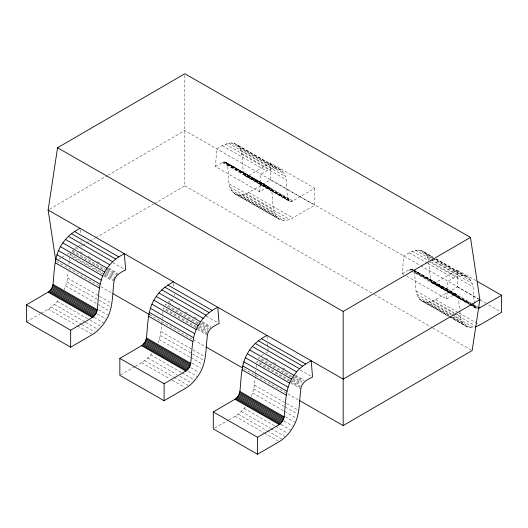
<?xml version="1.0" encoding="UTF-8"?>
<svg xmlns="http://www.w3.org/2000/svg" width="528" height="528" viewBox="0 0 528 528"><rect width="100%" height="100%" fill="white"/><g stroke="black" fill="none" stroke-linecap="round" stroke-linejoin="round"><path stroke-width="0.4" stroke-dasharray="2.64 1.98" d="M184.826 75.385L184.82 185.902L154.183 203.722M314.714 188.232L314.714 205.207L292.941 217.873C288.763 220.288 283.298 221.734 278.87 219.12C270.257 212.381 274.032 199.32 271.399 190.113C270.138 183.698 262.159 190.509 259.743 191.921L215.477 166.564L216.764 148.843C222.394 145.391 229.706 140.573 236.359 144.382L280.625 169.745C289.238 176.477 285.457 189.539 288.097 198.752C288.07 201.267 291.073 202.376 292.941 200.897L314.714 188.232L270.455 162.868L248.675 175.54C246.814 177.012 243.811 175.903 243.83 173.389C241.197 164.175 244.972 151.12 236.359 144.382M259.743 191.921L261.023 174.207C266.66 170.755 273.973 165.931 280.625 169.745M403.795 274.468L402.362 273.649L403.649 255.928L412.309 251.183L418.242 250.028L420.895 250.424L423.245 251.467L433.244 257.195M406.646 276.104L446.629 299.013L447.909 281.292C453.545 277.84 460.852 273.022 467.511 276.83C476.124 283.562 472.342 296.624 474.982 305.837L475.814 307.883L476.896 308.557L470.098 304.61M64.231 290.05L66.924 281.932L68.191 271.577M68.917 264.35L69.234 261.142M69.313 260.337L69.637 257.129M157.938 342.916L160.367 335.478L162.195 319.499M162.281 318.701L162.439 317.09M162.756 313.883L163.159 309.863M251.381 396.455L253.81 389.017L255.242 377.058M255.321 376.253L255.638 373.045M255.724 372.24L255.882 370.636M256.199 367.422L256.522 364.214M70.547 253.315L69.874 255.341L103.429 274.567M41.151 313.236C47.672 309.718 54.259 305.745 58.568 299.541M135.293 366.366C141.603 363.007 147.847 359.047 152.011 353.087M228.736 419.912C235.046 416.546 241.289 412.592 245.454 406.626M49.546 209.2L107.204 175.659M107.917 175.25L184.793 130.528L420.064 265.34M74.56 248.536L77.286 246.952M77.966 246.556L80.692 244.972M215.477 166.564L223.073 162.215L225.218 162.03L270.072 187.651M58.687 259.274L60.826 258.027M61.538 257.618L64.39 255.955M67.241 254.298L69.379 253.057M72.23 251.394L73.656 250.569M76.507 248.912L77.933 248.081M80.784 246.424L82.21 245.593M82.922 245.177L85.767 243.52M86.48 243.104L89.331 241.448M90.044 241.032L95.033 238.135M95.746 237.719L153.47 204.138M26.4 321.816L40.451 313.639M225.806 162.287L227.132 164.749C229.772 173.963 225.997 187.018 234.604 193.756C239.032 196.37 244.504 194.924 248.675 192.509L270.455 179.843L270.455 162.868M168.003 302.082L170.049 300.894M170.729 300.498L174.134 298.511M120.542 374.946L134.594 366.775M261.446 355.621L263.492 354.433M266.218 352.849L268.257 351.661M402.362 273.649L409.959 269.306L412.104 269.115L456.958 294.736L458.284 297.198L459.723 309.969M475.9 280.592L457.34 269.96L435.56 282.625C433.699 284.097 430.696 282.995 430.716 280.474L428.736 262.911M214.691 428.083L228.037 420.321M458.284 297.198L414.018 271.834C416.658 281.048 412.876 294.109 421.489 300.841C425.918 303.455 431.389 302.009 435.56 299.594L457.34 286.928L457.34 269.96M446.629 299.013L454.219 294.664L456.958 294.736M449.335 316.793L468.105 327.248L470.758 327.644L473.649 327.386L452.232 315.117M436.095 258.832L467.511 276.83M234.01 143.339L278.276 168.703M420.895 250.424L433.033 257.38M435.89 259.017L465.161 275.788M238.346 146.045L282.612 171.409M423.245 251.467L425.231 253.13L433.085 257.631M435.943 259.268L469.498 278.494M231.356 142.943L275.616 168.3M418.242 250.028L432.518 258.205M433.237 258.614L462.502 275.392M239.923 148.276L284.183 173.639M425.231 253.13L426.809 255.367L471.068 280.724M228.466 143.194L272.732 168.557M415.351 250.279L431.059 259.281M431.772 259.69L459.617 275.642M241.039 151.028L285.298 176.392M426.809 255.367L427.924 258.113L430.063 259.34M430.782 259.75L472.184 283.477M225.423 144.098L269.683 169.462M412.309 251.183L428.01 260.185M430.868 261.822L456.568 276.547M241.672 154.229L285.932 179.586M428.558 261.314L472.817 286.678M222.288 145.629L266.554 170.986M409.174 252.714L427.027 262.937M427.739 263.347L453.44 278.078M420.783 265.749L478.454 298.795M270.455 179.843L314.714 205.207M457.34 286.928L479.47 299.614M480.183 300.023L485.892 303.29M488.75 304.927L501.6 312.292M225.218 162.03L269.485 187.387M413.536 269.933L456.37 294.479M226.307 162.703L292.941 200.897M413.906 270.197L471.26 303.079M471.973 303.488L477.682 306.761M224.558 161.931L268.818 187.288M411.444 269.016L412.87 269.834M413.582 270.244L455.704 294.373M226.697 163.264L270.963 188.628M413.582 270.349L457.849 295.713M223.832 161.99L288.097 198.752M410.718 269.075L412.15 269.894M412.863 270.303L471.412 303.791M472.124 304.201L474.982 305.837M226.981 163.951L292.156 201.28M413.866 271.036L470.474 303.461M473.332 305.098L477.616 307.547M223.073 162.215L288.255 199.551M409.959 269.306L411.385 270.118M414.242 271.755L470.144 303.772M470.857 304.181L475.141 306.636M247.13 176.147L291.397 201.511M434.016 283.232L469.715 303.686M472.567 305.323L477.569 308.187M227.132 164.749L271.399 190.113M244.273 174.874L288.532 200.237M431.158 281.959L469.709 304.049M472.56 305.686L475.418 307.322M246.411 176.207L290.671 201.571M433.297 283.298L469.709 304.161M470.422 304.564L476.843 308.246M222.288 162.598L290.011 201.472M409.174 269.683L410.606 270.501M411.319 270.91L469.385 304.201M245.157 175.85L289.423 201.214M432.043 282.935L469.168 304.207M469.88 304.616L476.309 308.299M248.675 192.509L292.941 217.873M435.56 299.594L458.41 312.688M459.122 313.097L479.827 324.958M229.297 183.909L273.563 209.273M416.183 290.994L454.021 312.675M456.878 314.312L460.449 316.358C460.911 320.146 462.455 324.034 465.755 326.205M245.546 194.04L289.813 219.404M432.432 301.125L453.849 313.394M454.562 313.804L474.553 325.261M229.931 187.11L274.19 212.467M416.816 294.195L451.796 314.239M452.509 314.648L461.076 319.559M242.497 194.944L286.763 220.301M429.383 302.029L451.519 314.708M231.046 189.862L275.312 215.219M417.932 296.947L450.061 315.355M452.912 316.991L462.198 322.304M239.613 195.195L283.873 220.559M426.499 302.28L449.341 315.374M452.199 317.011L470.758 327.644M232.617 192.093L276.883 217.457M419.503 299.178L448.774 315.949M451.631 317.585L463.769 324.542M236.96 194.799L281.219 220.163M423.845 301.884L448.833 316.199M449.546 316.609L468.105 327.248M234.604 193.756L278.87 219.12M421.489 300.841L448.622 316.384M184.82 185.902L373.52 294.023M374.24 294.433L432.135 327.611M432.848 328.02L472.157 350.546M112.787 262.574L125.638 269.94M206.23 316.114L217.648 322.661M300.386 370.069L311.091 376.207M80.276 251.81L83.127 253.447M88.123 256.311L92.407 258.766M97.409 261.624L99.548 262.852M108.827 268.171L117.394 273.082M168.716 302.491L170.861 303.719M178.002 307.804L180.14 309.032M185.137 311.896L189.42 314.351M194.416 317.216L197.274 318.853M202.27 321.717L210.837 326.621M265.729 358.076L268.587 359.713M273.583 362.578L277.867 365.033M282.863 367.897L287.146 370.352M295.713 375.256L304.28 380.167M108.049 268.699L118.041 274.428M202.204 322.654L210.771 327.558M294.934 375.784L303.501 380.695M107.283 269.359L117.282 275.088M201.439 323.314L210.005 328.225M294.881 376.853L302.735 381.355M106.564 270.138L72.296 250.503L71.63 251.374L103.759 269.782M107.276 270.547L115.13 275.048M198.574 322.865L165.739 304.042L165.073 304.913L197.914 323.737M199.294 323.275L208.573 328.588M292.017 376.405L259.182 357.588L258.515 358.459L301.349 383.005M292.736 376.814L302.016 382.133M106.616 271.418L115.183 276.329M198.627 324.146L207.907 329.459M106.022 272.362L115.309 277.682M199.465 325.908L208.032 330.812M292.908 379.447L300.762 383.948M105.527 273.359L114.807 278.672M198.97 326.898L207.537 331.808M292.413 380.444L300.267 384.938M70.151 254.331L104.419 273.966M105.138 274.375L114.418 279.688M196.436 326.687L163.594 307.87L163.317 308.88L196.159 327.703M197.149 327.096L207.148 332.825M289.879 380.233L257.037 361.416L256.76 362.426L288.889 380.833M290.591 380.642L300.59 386.364M104.141 274.976L114.134 280.705M196.871 328.112L206.864 333.835M289.601 381.242L300.307 387.38M103.983 275.959L112.55 280.87M197.426 329.505L207.418 335.227M290.869 383.044L300.861 388.773M56.555 261.34L100.155 286.321M100.868 286.737L111.593 292.875M149.477 314.582L205.227 346.533M243.824 368.65L298.148 399.775M67.551 278.005L98.967 296.003M99.68 296.413L111.817 303.362M160.994 331.544L205.26 356.908M254.437 385.09L285.853 403.088M286.565 403.498L298.703 410.447M66.924 281.932L98.333 299.93M99.046 300.34L111.184 307.296M160.367 335.478L203.914 360.433M253.81 389.017L284.506 406.606M285.219 407.015L297.356 413.972M65.809 285.985L108.643 310.53M159.251 339.524L189.948 357.119M190.661 357.529L202.798 364.478M252.694 393.07L295.528 417.615M98.498 309.685L107.785 314.998M191.941 363.224L200.508 368.135M285.384 416.77L294.664 422.09M97.225 314.068L105.791 318.971M190.667 367.607L198.521 372.108M284.11 421.153L292.677 426.056M94.162 317.434L104.155 323.162M188.318 371.389L196.885 376.292M281.048 424.519L290.327 429.838M57.242 301.283L89.364 319.697M90.083 320.1L101.501 326.647M150.685 354.829L181.381 372.418M182.094 372.827L194.231 379.784M244.127 408.368L274.824 425.964M275.537 426.373L286.961 432.914M54.351 304.392L85.048 321.981M85.767 322.39L97.898 329.347M147.794 357.931L177.065 374.708M179.923 376.345L191.341 382.886M241.237 411.477L270.508 428.248M271.22 428.657L284.783 436.432M51.302 307.032L81.286 324.218M82.005 324.621L94.136 331.577M144.745 360.578L173.303 376.939M174.016 377.348L188.298 385.532M238.187 414.117L266.746 430.485M267.458 430.894L281.741 439.072M48.173 309.144L76.732 325.512M77.444 325.921L91.727 334.099M141.616 362.69L169.462 378.642M172.319 380.279L184.45 387.235M235.059 416.236L263.617 432.597M264.33 433.006L277.893 440.774M412.691 269.372L413.193 269.788M427.924 258.113L428.399 260.515M459.815 310.768L460.449 316.358M267.043 336.244L267.359 340.303M267.617 343.55L268.132 350.038M173.659 283.51L173.917 286.757M174.497 294.063L174.623 295.687M80.216 229.97L80.474 233.218M81.055 240.517L81.18 242.141"/><path stroke-width="0.79" d="M343.18 425.575L343.174 311.434L470.448 237.395L479.873 299.607L472.157 350.546L343.18 425.575L299.574 400.594M70.66 347.173L70.66 330.205L93.218 317.011L95.957 313.757L97.284 309.751C98.782 295.72 98.228 280.196 107.105 268.277C111.342 261.862 117.566 257.156 124.351 253.711L125.638 269.94C120.727 272.316 114.536 275.51 113.975 281.688C112.259 294.301 113.296 308.029 106.511 319.381C103.052 325.4 98.419 330.884 92.44 334.508L70.66 347.173L26.4 321.816L26.4 304.841L48.959 291.647L51.691 288.394L53.018 284.387C54.516 270.356 53.968 254.833 62.839 242.913C67.076 236.498 73.306 231.792 80.091 228.347M164.102 400.719L164.102 383.744L186.661 370.55L189.4 367.297L190.727 363.29C192.225 349.259 191.671 333.742 200.548 321.816C204.785 315.407 211.009 310.702 217.793 307.25L219.08 323.479C214.17 325.855 207.979 329.056 207.418 335.227C205.702 347.846 206.738 361.574 199.954 372.926C196.495 378.946 191.862 384.43 185.882 388.054L164.102 400.719L119.843 375.355L119.843 358.387L142.402 345.187L145.134 341.933L146.461 337.933C147.959 323.895 147.411 308.378 156.281 296.452C160.519 290.044 166.749 285.338 173.534 281.893M257.545 454.265L257.545 437.29L280.104 424.096L282.843 420.842L284.17 416.836C285.668 402.805 285.113 387.281 293.99 375.362C298.228 368.947 304.451 364.241 311.236 360.796L312.523 377.025C307.613 379.401 301.422 382.595 300.861 388.773C299.145 401.386 300.181 415.114 293.396 426.466C289.938 432.485 285.305 437.969 279.325 441.593L257.545 454.265L213.286 428.901L213.286 411.926L235.844 398.732L238.577 395.479L239.903 391.472C241.402 377.441 240.854 361.918 249.724 349.998C253.961 343.583 260.192 338.884 266.977 335.432M55.717 260.126L48.127 210.032L57.552 147.774L184.826 73.735L470.448 237.395M479.873 299.607L343.207 379.111L48.127 210.032M478.282 308.596L501.6 295.317L477.325 281.411M475.174 326.938L479.827 324.958L501.6 312.292L501.6 295.317M478.394 307.171L479.827 307.989M57.552 147.774L343.174 311.434M74.56 231.561L118.826 256.925M168.003 285.107L212.269 310.471M261.446 338.653L305.712 364.01M71.432 233.68L115.698 259.037M164.875 287.219L209.141 312.583M258.317 340.765L302.584 366.122M68.383 236.32L112.649 261.683M161.825 289.865L206.092 315.223M255.268 343.405L299.534 368.768M65.498 239.428L109.758 264.785M158.941 292.967L203.201 318.331M252.377 346.513L296.644 371.877M62.839 242.913L107.105 268.277M156.281 296.452L200.548 321.816M249.724 349.998L293.99 375.362M60.489 246.688L104.755 272.052M153.932 300.234L198.198 325.598M247.375 353.78L291.641 379.137M58.502 250.661L102.769 276.025M151.945 304.207L196.211 329.571M245.388 357.746L289.654 383.11M56.932 254.727L101.191 280.091M150.374 308.273L194.634 333.63M243.817 361.812L288.077 387.176M55.816 258.779L100.076 284.143M149.259 312.319L193.519 337.682M242.702 365.864L286.961 391.228M113.018 293.693L149.477 314.582M205.94 346.942L242.392 367.825M55.183 262.706L99.442 288.07M148.625 316.252L192.885 341.616M242.068 369.798L286.328 395.155M53.018 284.387L97.284 309.751M146.461 337.933L190.727 363.29M239.903 391.472L284.17 416.836M52.859 285.371L97.126 310.735M146.302 338.917L190.568 364.274M239.745 392.456L284.011 417.82M52.582 286.381L96.848 311.744M146.025 339.926L190.291 365.29M239.468 393.472L283.734 418.829M52.186 287.397L96.452 312.761M145.629 340.943L189.895 366.307M239.072 394.482L283.338 419.846M51.691 288.394L95.957 313.757M145.134 341.933L189.4 367.297M238.577 395.479L282.843 420.842M51.104 289.337L95.37 314.701M144.547 342.883L188.813 368.24M237.989 396.422L282.256 421.786M50.444 290.209L94.703 315.572M143.887 343.754L188.146 369.112M237.329 397.294L281.589 422.657M49.718 290.987L93.984 316.351M143.161 344.527L187.427 369.89M236.603 398.072L280.87 423.436M48.959 291.647L93.218 317.011M142.402 345.187L186.661 370.55M235.844 398.732L280.104 424.096M48.173 292.175L92.44 317.539M141.616 345.715L185.882 371.078M235.059 399.26L279.325 424.624M26.4 304.841L70.66 330.205M119.843 358.387L164.102 383.744M213.286 411.926L257.545 437.29"/></g></svg>
